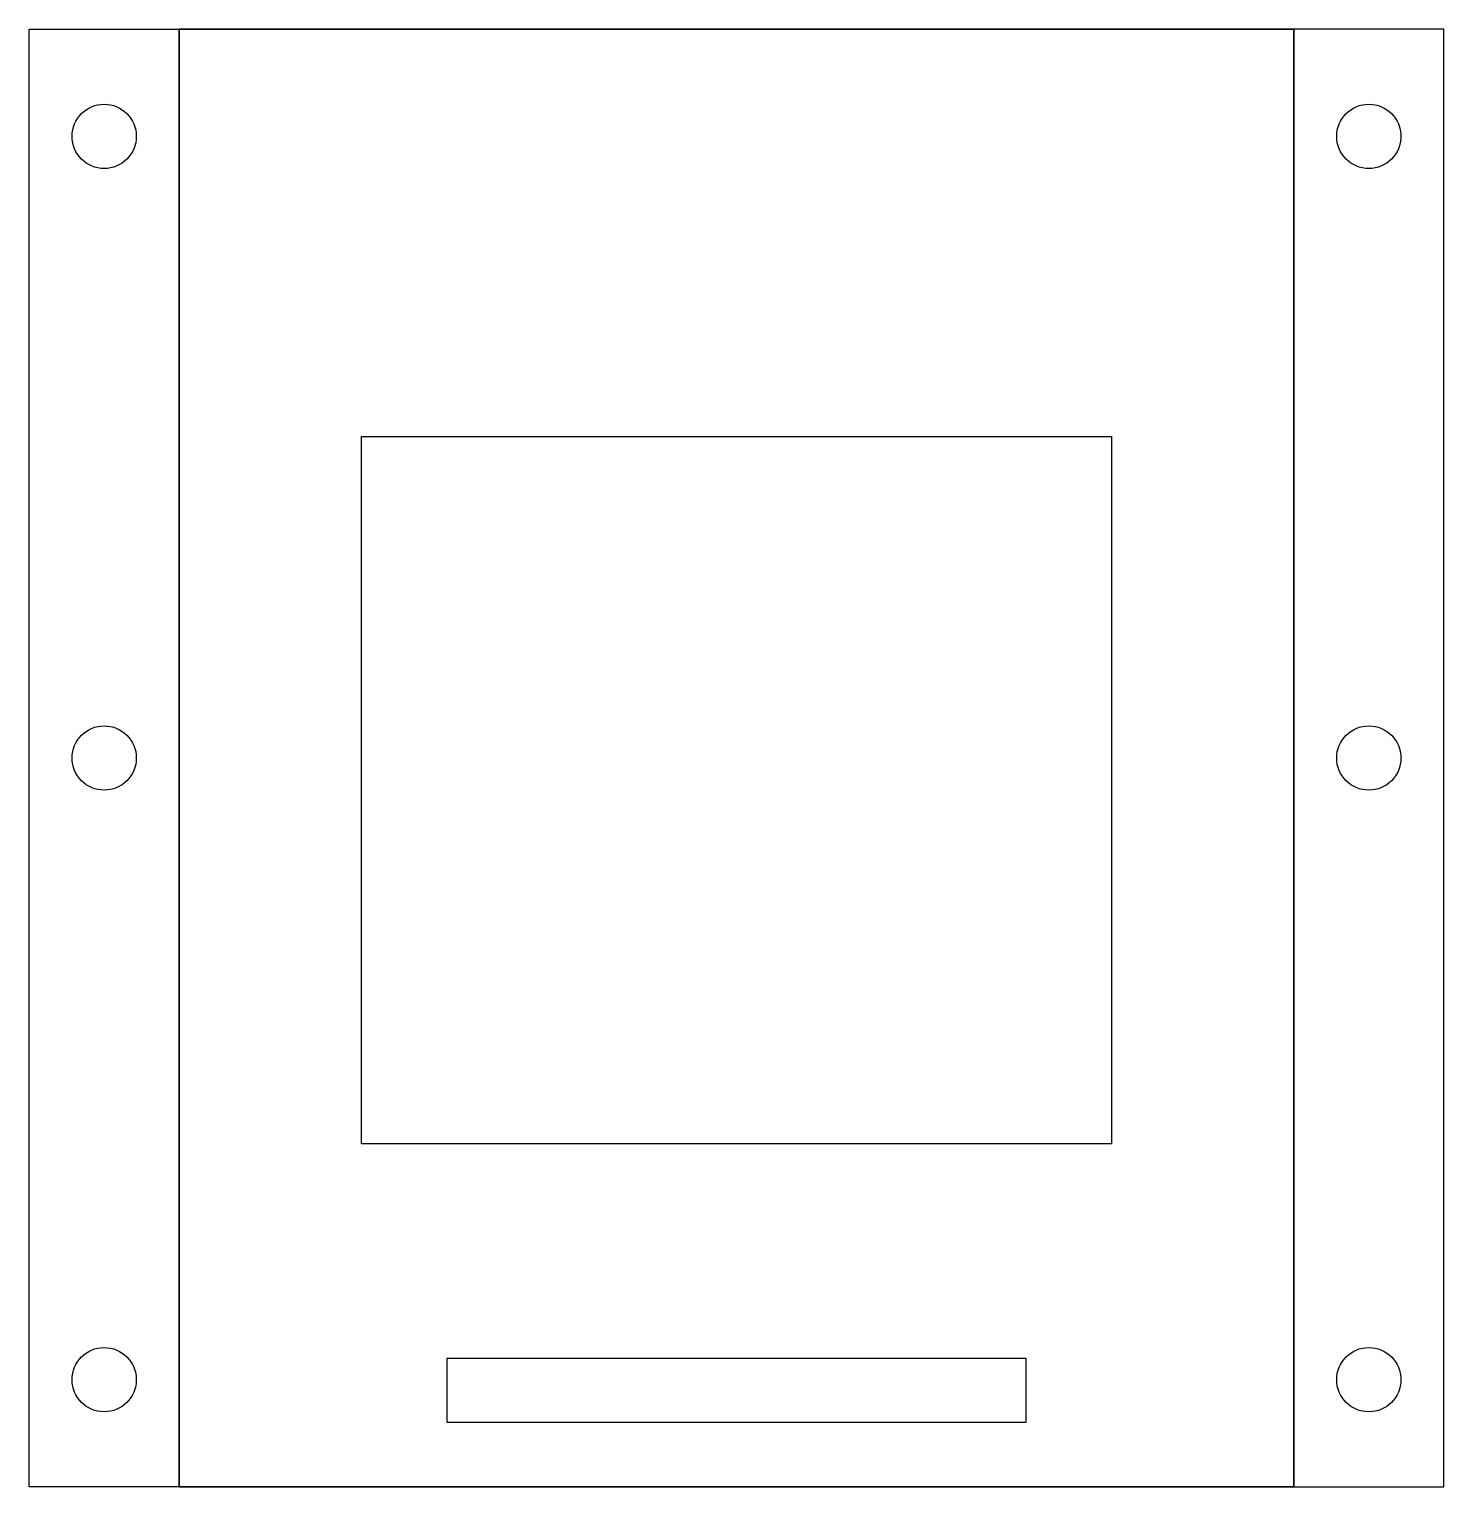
# Model space of a CAD drawing. Header units: millimetres. Extents: x -33 to 33, y 24.9 to 92.9.
import ezdxf

# ---------------------------------------------------------------- set-up
doc = ezdxf.new("R2010")
doc.units = ezdxf.units.MM
doc.layers.get('0').update_dxf_attribs({"linetype": 'CONTINUOUS'})

msp = doc.modelspace()

# ---------------------------------------------------------------- linework, layer by layer
for points in [[(-26, 24.859), (-33, 24.859), (-33, 92.859), (-26, 92.859)], [(-26, 24.859), (26, 24.859), (26, 92.859), (-26, 92.859)], [(26, 24.859), (-26, 24.859), (-26, 92.859), (26, 92.859)], [(26, 24.859), (33, 24.859), (33, 92.859), (26, 92.859)], [(-17.5, 40.859), (-17.5, 73.859), (17.5, 73.859), (17.5, 40.859)], [(-13.5, 27.859), (-13.5, 30.859), (13.5, 30.859), (13.5, 27.859)]]:
    msp.add_lwpolyline(points, close=True)
for centre in [(-29.5, 87.859), (29.5, 87.859), (-29.5, 58.859), (29.5, 58.859), (-29.5, 29.859), (29.5, 29.859)]:
    msp.add_circle(centre, 1.5)

doc.saveas('drawing.dxf')
